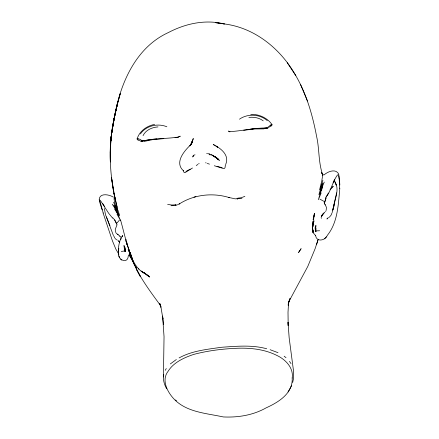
<?xml version="1.0" encoding="UTF-8"?>
<svg xmlns="http://www.w3.org/2000/svg" width="439" height="439" viewBox="0 0 439 439"><rect width="100%" height="100%" fill="white"/><g stroke="black" fill="none" stroke-linecap="round" stroke-linejoin="round"><path stroke-width="0.66" d="M125.137 247.58L125.4 251.635L124.001 251.009L121.268 251.498M112.812 126.772L114.458 116.84L117.378 104.301L114.661 115.731L112.521 127.123L112.691 126.048L111.04 137.956L111.193 136.233L110.304 147.713L110.332 161.996C109.668 146.335 111.297 130.652 114.842 115.386C107.593 145.572 109.349 177.334 117.098 207.224M99.159 199.564C99.615 192.721 108.954 194.439 113.037 196.957M225.388 164.834L225.064 167.561L224.505 168.406L223.583 168.614L214.287 165.733M315.625 235.633L312.798 232.286L312.541 223.852M339.841 188.144C338.277 204.184 337.931 222.183 327.373 235.304C325.453 240.506 316.497 242.515 315.597 235.578M314.335 216.021L314.483 213.327L313.188 219.149L313.199 219.999L314.483 213.327L313.649 219.127L313.951 221.777M110.26 152.596L110.408 150.017M110.623 146.149L110.847 141.978M316.634 244.435L317.852 240.314L315.114 248.683L307.761 266.489L288.549 302.197M126.756 242.257L126.333 244.528M313.133 221.338L312.991 226.458L313.133 221.338L312.798 224.911L313.188 222.76L313.759 224.927M315.564 231.743L315.882 225.41L315.334 229.504L315.564 231.743L316.722 230.854L319.619 230.755M112.269 129.752L114.661 115.731L113.251 124.149M110.996 140.919L111.303 138.208L110.996 140.924M111.533 136.172L111.687 134.817M112.148 130.745L111.918 132.781L112.154 130.789M111.539 136.194L111.693 134.844M166.666 388.844C164.257 384.526 162.693 379.466 163.758 374.516M167.632 204.453L171.825 205.002L175.589 204.881L175.54 205.194L173.202 205.425M312.42 227.918L312.606 226.661L312.798 232.286L313.325 229.97L313.671 232.412M112.812 126.805L113.032 125.477M125.834 241.45L126.026 239.26M324.333 203.784L325.853 198.516M336.636 192.853L332.114 212.696M292.681 382.457L293.411 379.011L293.675 372.19L289.164 337.876L288.022 322.275L288.187 325.672L288.011 312.277L288.621 301.807L288.242 305.61L288.9 301.373L288.171 304.348M114.458 116.84C120.346 83.361 135.689 47.456 168.417 32.535C185.543 23.536 205.254 19.245 224.318 23.942C255.103 27.805 280.927 49.135 295.798 75.634C306.652 94.358 312.623 115.408 316.634 136.545C319.515 149.178 318.297 162.885 322.819 175.04L321.589 172.708L322.819 175.04M334.705 202.258L332.85 210.094L333.903 205.836L333.794 206.281C334.973 198.368 339.775 189.171 334.842 181.581M118.815 248.518L118.316 251.706C118.42 246.186 119.167 240.407 122.547 235.858L122.02 236.769L122.58 235.491M114.667 194.889C112.658 200.332 116.17 205.836 117.729 210.939L115.084 205.935L113.657 202.203M288.193 304.293L290.146 298.3L288.752 301.648M324.273 182.075L318.912 194.68L320.426 189.171L322.934 183.228L318.401 199.734L321.172 192.875M320.426 189.171L322.884 180.319M326.188 210.051L326.424 207.378L325.189 204.536M191.486 144.168L191.991 142.527L191.404 144.409M192.156 142.006L193.286 138.504L192.046 142.209L192.688 140.359L189.873 145.957L190.855 144.64C184.155 151.011 174.168 162.523 183.497 170.848M128.292 256.047C127.628 264.635 117.378 259.696 118.349 252.952L118.799 254.587L118.437 253.479M321.535 216.663L322.758 213.886M317.847 240.396L318.237 239.239M192.046 142.209L192.644 140.436M140.195 140.837L138.027 140.134L137.067 139.218C139.081 131.354 146.84 125.746 154.671 124.407M225.75 164.334C229.762 154.797 220.477 148.184 213.211 144.365L214.441 145.441M324.69 201.863L326.188 197.863M321.798 184.32L319.581 189.829L321.792 180.939L322.742 174.744L324.108 174.881C327.911 171.424 336.241 168.148 338.881 174.492M319.894 193.89L322.72 187.195M322.05 215.088L321.326 216.789L323.949 212.942M333.091 182.876L334.65 179.233M191.42 143.487L192.726 140.502L192.041 142.06M331.9 213.244L330.984 215.291L329.261 217.294M116.944 224.938L115.243 229.465L115.473 232.088M327.335 195.196L328.312 193.05M193.242 156.701L194.065 155M291.562 385.782L288.044 391.956M237.23 199.185L237.933 198.466L239.76 198.466M327.708 217.963L326.912 219.045L327.483 218.545M326.995 195.399L325.376 198.143M120.698 239.59L120.977 239.118M165.24 370.318L166.282 368.541M143.048 135.656C145.715 130.01 152.048 127.299 157.991 126.915M325.529 211.527L326.067 210.671M190.4 145.304L191.261 143.948L190.894 144.524M326.215 197.001C331.204 190.367 332.586 181.762 337.388 175.068L338.233 174.733L338.87 175.375L339.314 176.933L339.83 185.011M237.055 198.883L237.878 198.137L241.071 197.764L244.874 196.376M116.999 223.028L119.364 220.169M192.315 156.992L193.423 155.395M270.852 125.631L271.148 124.709L271.999 124.561L272.043 125.104L270.956 126.229L268.427 127.425M140.453 133.879C146.094 125.625 157.831 122.975 166.869 126.778M330.068 189.741L333.311 186.421L331.955 187.102M324.816 212.174L322.006 215.22M324.481 238.832L326.347 236.846M268.706 126.542L271.148 124.709M170.332 363.936L176.324 359.53M198.68 163.769L199.141 163.385M268.333 126.931L266.808 128.051M179.919 136.342L179.562 136.6L180.215 136.145L178.009 137.149L178.541 137.001C165.975 139.053 152.975 138.055 140.639 141.693M197.929 164.405L196.255 165.53M321.546 218.139L321.233 218.188M239.48 119.183C247.673 113.377 259.734 114.069 267.302 120.615M192.469 168.016L185.022 172.648L184.276 172.615L183.754 171.879L183.348 170.299M185.9 171.462L190.213 169.152M179.112 357.922C192.057 350.745 207.098 349.378 221.481 347.276C236.517 346.239 251.97 344.725 266.714 348.764M328.235 217.887L328.723 217.651M177.735 204.59L179.787 203.701L179.249 203.976C194.016 194.499 212.849 192.441 229.504 197.665L228.768 197.49L234.492 198.658M144.069 141.429L152.816 139.618L163.862 138.636M195.893 196.612L193.956 197.127M172.829 205.567L171.018 205.748M195.015 154.83L194.559 154.945M241.938 198.335L240.177 198.527M177.274 204.903L175.342 205.15M141.138 141.182L150.198 139.542L156.772 138.883M237.455 198.653L234.931 198.872M243.667 130.29L254.598 128.973L263.998 128.885M174.996 137.621L177.224 137.33L176.714 137.396M250.664 129.066L257.298 128.336L267.291 127.99M264.706 128.095L266.698 127.859M141.687 140.935L143.438 140.776M248.875 117.422C253.824 116.851 259.229 117.69 263.213 120.862M321.057 217.612L321.348 217.59M128.967 255.141L129.346 255.114L129.642 251.443L128.155 249.336L128.89 251.739M137.039 138.675L138.828 138.905L140.93 139.904M207.603 153.579L206.676 153.612M267.933 128.38C255.125 127.409 242.635 130.97 229.948 131.623M250.735 114.359C258.922 114.052 267.285 117.773 271.999 124.561M128.38 255.278L128.737 255.3M217.003 166.354L222.222 167.665M209.502 164.148L207.285 163.423M270.139 349.718L278.008 352.676M229.795 131.557L228.428 131.102L229.262 131.404M205.573 162.715L206.204 162.984M116.769 239.82L117.114 239.968M319.96 199.191L324.037 201.375M211.148 154.632L216.998 158.227L216.202 157.606L219.401 160.394L216.504 157.744L211.697 154.786M120.626 259.219L121.68 260.113M215.297 156.942L213.129 155.675L218.32 159.308L216.202 157.606M142.461 141.056L140.919 140.068M208.322 153.507L209.957 154.951M117.465 234.316L115.803 232.665M216.833 146.719L217.678 147.257L215.653 145.962M131.382 256.173L130.191 253.352C132.858 261.578 137.083 269.782 145.221 273.755M117.965 240.462L119.54 242.065L118.81 241.027M117.334 234.163L118.206 234.761M144.607 273.338L142.104 271.62L149.425 276.619L145.808 274.057L149.49 277.053L146.269 274.331M209.255 153.743L211.027 155.038M116.291 239.568L115.051 238.393M175.589 204.881L176.083 205.26M284.148 356.216L286.019 357.686M143.899 272.372L145.814 273.941M138.444 268.767L138.905 269.156M143.789 272.328L144.678 273.085M141.051 270.923L141.358 271.187M118.261 234.777L120.034 236.341M175.501 399.934L176.473 400.834M114.925 220.153L112.801 217.799M112.647 218.134L108.68 213.305L100.789 201.067L99.351 199.718L99.658 202L102.117 209.869M229.46 131.448L229.899 131.947M119.803 236.1L120.445 236.939M138.192 139.503L137.873 138.647M129.039 254.708L134.597 264.487M129.785 255.794L130.926 257.479M289.488 361.363L291.008 363.624M295.798 75.634L287.26 62.739M112.252 204.245L115.901 209.727L119.112 215.576L115.084 205.935M114.535 208.969L118.25 214.978L120.456 220.433L117.01 214.227M102.704 203.487L104.707 206.764M160.438 305.407C147.795 288.116 134.449 270.649 128.792 249.582L132.013 258.121C126.706 245.906 124.171 232.719 120.544 219.95M116.977 210.446L113.794 205.101L118.25 214.978M114.579 219.994L117.048 224.834M160.449 305.275L159.505 303.612L160.861 306.422L159.571 303.338L160.948 307.19L160.016 303.903L161.179 308.354L162.902 318.912L162.611 316.157L164.043 336.669L163.429 376.969M118.722 254.071L115.819 249.078L112.4 240.77L103.061 212.91M131.475 256.003L129.84 253.04L128.418 248.172M324.569 203.773L325.189 204.909M115.084 220.559L116.681 223.616M113.8 236.056L114.749 237.905M334.573 181.104L336.159 185.082L336.038 184.693M135.179 265.644L136.288 267.856M131.618 256.738L129.84 253.04L126.377 241.143M135.624 266.517L136.386 268.234M300.55 84.524L307.476 101.019M119.271 241.686L119.551 242.361L119.183 241.236M106.441 216.926L113.41 235.567M119.007 255.948L119.754 257.808M133.253 261.787L129.944 252.409L131.87 258.412M134.597 265.249L131.162 256.151M109.931 225.767L105.503 214.781L104.372 208.514M125.4 251.635L124.319 248.403L123.99 245.478L125.137 249.396L124.319 248.403L124.731 251.119M237.367 198.423L237.461 198.719M338.381 175.852L339.243 179.628L339.599 188.408M118.02 210.358L119.606 215.445M103.253 213.124L99.845 200.799M117.641 209.09L113.964 193.297L115.38 200.239L114.519 195.465L114.689 198.455M120.796 237.653L121.005 238.525M324.147 202.566L324.448 203.833M127.145 244.057L127.535 245.856L127.491 244.287M113.213 189.439L111.522 177.493L114.727 197.155M315.076 227.715L315.334 229.504L315.904 228.368L316.042 231.112M162.611 316.157L163.506 324.542M118.289 251.64L118.503 253.846M292.187 377.979C293.098 393.41 278.414 402.294 266.166 407.836C253.133 415.228 238.075 417.654 223.253 416.935C206.665 413.286 187.574 412.413 174.804 399.863C167.769 392.801 160.877 380.366 168.132 371.246C173.641 362.329 184.144 357.604 193.769 354.394C208.349 350.563 223.341 348.747 238.382 348.22C251.602 347.853 265.101 349.488 277.014 355.508C285.476 359.486 293.773 367.866 292.187 377.979M112.593 128.111L112.373 129.45L112.593 128.133M116.686 106.704L114.129 118.733L117.114 104.948L116.686 106.704L120.248 93.633L116.686 106.704M301.055 248.776L298.602 252.463L301.055 248.776M224.318 23.942L215.73 22.68L224.318 23.942M215.351 157.003L214.254 156.328L218.545 159.5L215.351 157.003M140.48 276.773L136.227 268.734L140.48 276.773"/></g></svg>
